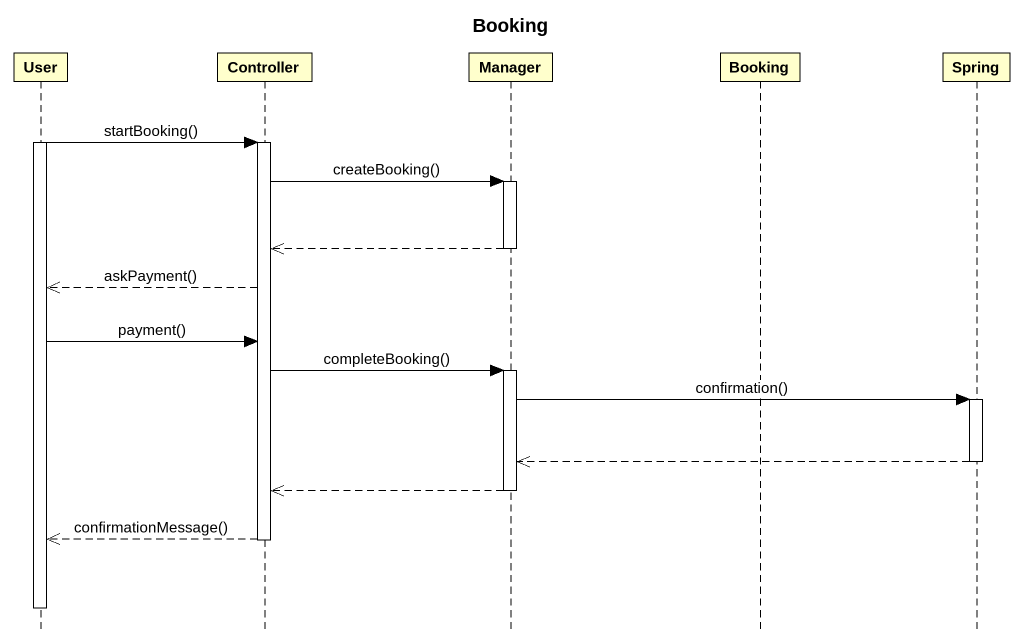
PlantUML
@startuml
title Booking
hide footbox
participant User
participant Controller
participant Manager
participant Booking
participant Spring

activate User
User -> Controller : startBooking()
activate Controller
Controller -> Manager : createBooking()
activate Manager
Manager -->> Controller
deactivate Manager
Controller -->> User : askPayment()
User -> Controller : payment()
Controller -> Manager : completeBooking()
activate Manager
Manager -> Spring : confirmation()
activate Spring
Spring -->> Manager
deactivate Spring
Manager -->> Controller
deactivate Manager
Controller -->> User : confirmationMessage()
deactivate Controller
deactivate User
@enduml
